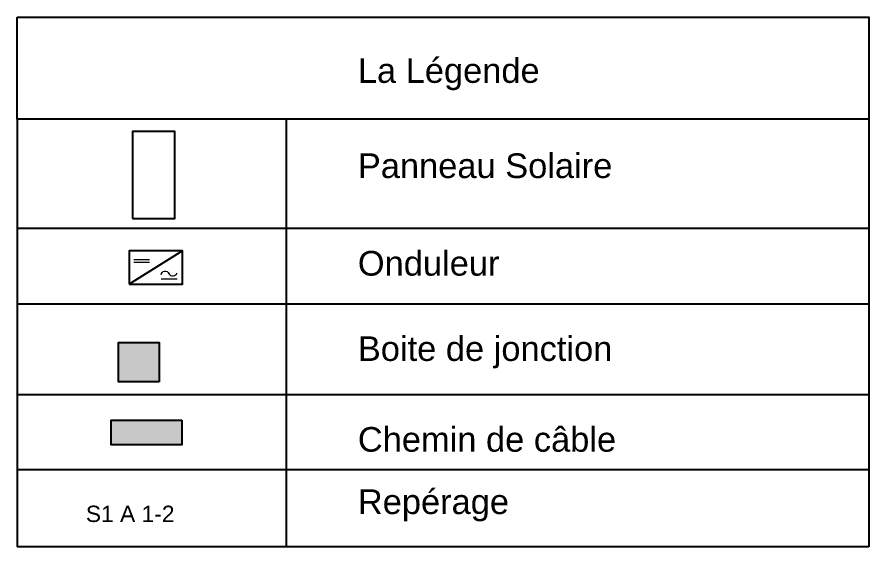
# Model space of a CAD drawing. Header units: inches. Extents: x 38 to 634, y 49 to 167.
# Drawn here: x 476 to 634, y 50.1 to 148.3 of the extents above; entities that cross this region are included whole.
import ezdxf

# ---------------------------------------------------------------- set-up
doc = ezdxf.new("R2010")
doc.units = ezdxf.units.IN
doc.header["$MEASUREMENT"] = 0
doc.layers.add('PDF2_Geometry', color=7, linetype='Continuous', true_color=0x2676ba)
doc.styles.get("Standard").update_dxf_attribs({"font": 'arial.ttf'})

msp = doc.modelspace()

# ---------------------------------------------------------------- hatches: boundary and pattern name
h = msp.add_hatch(color=3)
h.dxf.hatch_style = 1
h.paths.add_polyline_path([(494.8, 87.96), (494.8, 80.67), (502.37, 80.67), (502.37, 87.96)])
h = msp.add_hatch(color=1)
h.dxf.hatch_style = 1
h.paths.add_polyline_path([(494.8, 87.96), (494.8, 80.67), (502.37, 80.67), (502.37, 87.96)])
h = msp.add_hatch(color=9)
h.dxf.hatch_style = 1
h.paths.add_polyline_path([(506.55, 68.99), (506.55, 73.58), (493.51, 73.58), (493.51, 68.99)])

# ---------------------------------------------------------------- linework, layer by layer
for p, q in [((475.99, 129.35), (475.99, 50.08)), ((525.93, 50.08), (525.93, 129.35)), ((633.98, 129.35), (633.98, 50.08)), ((633.98, 109.1), (475.99, 109.1)), ((506.68, 104.98), (496.8, 98.77)), ((633.98, 95.1), (475.99, 95.1)), ((633.98, 78.28), (475.99, 78.28)), ((633.98, 64.35), (475.99, 64.35)), ((633.98, 50.08), (475.99, 50.08))]:
    msp.add_line(p, q)
for points in [[(475.99, 148.28), (633.98, 148.28), (633.98, 129.35), (475.99, 129.35)], [(497.43, 110.92), (505.25, 110.92), (505.25, 127.05), (497.43, 127.05)], [(496.8, 98.77), (506.68, 98.77), (506.68, 104.98), (496.8, 104.98)], [(502.37, 80.67), (494.8, 80.67), (494.8, 87.96), (502.37, 87.96)], [(502.37, 80.67), (494.8, 80.67), (494.8, 87.96), (502.37, 87.96)], [(506.55, 73.58), (506.55, 68.99), (493.42, 68.99), (493.42, 73.58)], [(506.55, 73.58), (506.55, 68.99), (493.42, 68.99), (493.42, 73.58)]]:
    msp.add_lwpolyline(points, close=True)
at = {"layer": 'PDF2_Geometry', "color": 7, "lineweight": 0}
for points in [[(497.65, 103.33), (500.56, 103.33)], [(497.65, 102.87), (500.56, 102.87)], [(502.74, 99.75), (505.66, 99.75)]]:
    msp.add_lwpolyline(points, dxfattribs=at)
msp.add_lwpolyline([(502.74, 100.49, -0.81134), (504.14, 100.75, 0.653005), (505.66, 100.87)], format="xyb", dxfattribs=at)

# ---------------------------------------------------------------- texts
at = {"color": 6, "insert": (539.19, 140.65), "char_height": 4.5695, "attachment_point": 1}
msp.add_mtext_dynamic_manual_height_columns('{\\C4;La Légende}', width=2141.0591, gutter_width=22.85, heights=[0], dxfattribs=at)
at = {"attachment_point": 1}
for s, insert, char_height in [('Panneau Solaire', (539.19, 123.01), 4.5695), ('Onduleur', (539.19, 104.93), 4.57), ('Boite de jonction', (539.19, 89.12), 4.5695), ('Chemin de câble', (539.19, 72.3), 4.5695), ('Repérage', (539.19, 60.75), 4.57)]:
    msp.add_mtext_dynamic_manual_height_columns(s, width=2141.0591, gutter_width=22.85, heights=[0], dxfattribs=dict(at, insert=insert, char_height=char_height))
at = {"color": 5, "insert": (488.75, 57.73), "char_height": 3.0249, "attachment_point": 1}
msp.add_mtext_dynamic_manual_height_columns('{\\C256;S1 A 1-2}', width=34.3847, gutter_width=15.12, heights=[0], dxfattribs=at)

doc.saveas('drawing.dxf')
